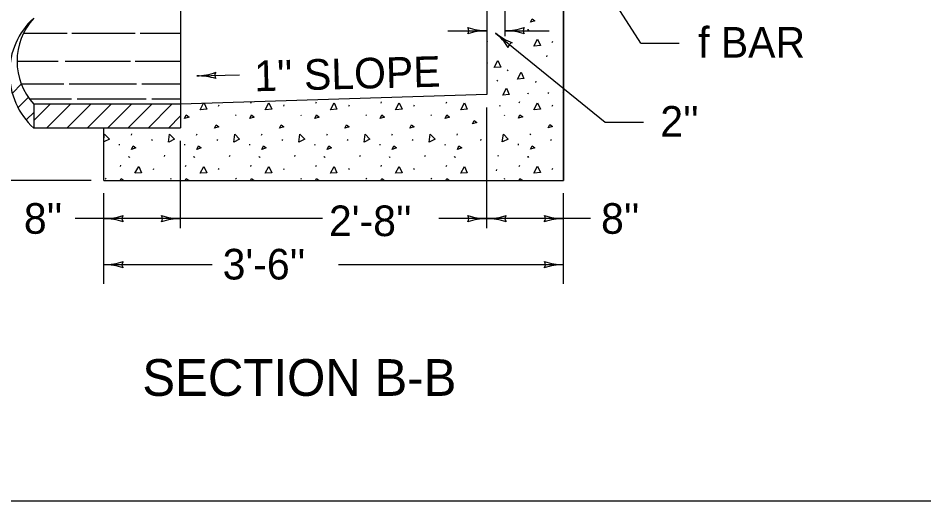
# Model space of a CAD drawing. Extents: x -0.3 to 43.7, y -2.2 to 24.5.
# Drawn here: x 32.32 to 39.71, y -2.22 to 1.72 of the extents above; entities that cross this region are included whole.
import ezdxf

# ---------------------------------------------------------------- set-up
doc = ezdxf.new("R2010")
doc.units = 0
doc.layers.add('1', color=7, linetype='Continuous')

msp = doc.modelspace()

# ---------------------------------------------------------------- linework, layer by layer
at = {"layer": '1'}
for p, q in [((33.6425, 4.8251), (33.6425, 0.8278)), ((36.7676, 3.9917), (36.7676, 0.398)), ((37.3987, 1.5189), (36.4452, 3.0185)), ((36.7676, 0.398), (36.7676, 3.0007)), ((36.1425, 2.4306), (36.1425, 1.0987)), ((36.2912, 1.5756), (36.2912, 1.8995)), ((36.4725, 1.6319), (36.477, 1.6253)), ((36.477, 1.6293), (36.4815, 1.6227)), ((36.7656, 1.6319), (36.7676, 1.6364)), ((32.3615, 1.6016), (32.7164, 1.6016)), ((32.755, 1.6016), (33.2731, 1.6016)), ((33.3141, 1.6016), (33.6426, 1.6016)), ((35.8243, 1.6205), (36.1425, 1.6205)), ((36.2124, 1.6015), (37.1078, 0.8728)), ((36.2912, 1.6205), (36.6506, 1.6205)), ((36.144, 1.5241), (36.1485, 1.534)), ((36.6757, 1.5241), (36.6801, 1.534)), ((37.3987, 1.5189), (37.7112, 1.5189)), ((36.6303, 1.407), (36.6348, 1.417)), ((32.3081, 1.3726), (32.6425, 1.3726)), ((32.7003, 1.3726), (33.2353, 1.3726)), ((33.273, 1.3726), (33.6426, 1.3726)), ((33.7743, 1.2509), (34.1222, 1.2604)), ((36.3116, 1.2924), (36.3161, 1.3024)), ((32.2728, 1.1132), (32.3429, 1.1833)), ((32.3426, 1.1858), (32.689, 1.1858)), ((32.7336, 1.1858), (33.2823, 1.1858)), ((33.3252, 1.1858), (33.6426, 1.1858)), ((36.227, 1.2077), (36.2315, 1.2177)), ((36.5406, 1.1978), (36.5451, 1.2078)), ((36.4725, 1.1134), (36.477, 1.1067)), ((36.477, 1.1108), (36.4815, 1.1042)), ((36.6421, 1.1071), (36.6466, 1.1171)), ((36.7656, 1.1134), (36.7676, 1.1179)), ((32.3205, 0.9952), (32.3997, 1.0745)), ((32.4094, 1.0635), (32.7521, 1.0635)), ((32.7994, 1.0635), (33.3613, 1.0635)), ((33.4073, 1.0635), (33.6426, 1.0635)), ((33.6426, 1.023), (36.1426, 1.1011)), ((34.2154, 1.0301), (34.2187, 1.0375)), ((34.7471, 1.0301), (34.7515, 1.0401)), ((35.2788, 1.0301), (35.2833, 1.0401)), ((35.8106, 1.0301), (35.815, 1.0401)), ((36.4071, 1.0311), (36.4115, 1.0411)), ((33.6426, 1.0205), (32.4447, 1.0205)), ((32.4447, 1.0205), (32.4447, 0.8253)), ((32.4447, 0.8871), (32.5782, 1.0205)), ((32.5487, 0.8253), (32.7439, 1.0205)), ((32.7144, 0.8253), (32.9096, 1.0205)), ((32.8802, 0.8253), (33.0754, 1.0205)), ((33.0459, 0.8253), (33.2411, 1.0205)), ((33.2116, 0.8253), (33.4068, 1.0205)), ((33.3773, 0.8253), (33.5726, 1.0205)), ((33.6426, 1.023), (33.6426, 1.023)), ((33.6426, 1.023), (33.6426, 1.023)), ((33.9523, 1.0046), (33.9567, 1.0146)), ((34.484, 1.0046), (34.4885, 1.0146)), ((35.0158, 1.0046), (35.0202, 1.0146)), ((35.5475, 1.0046), (35.5519, 1.0146)), ((36.1425, 0.0066), (36.1425, 0.9934)), ((36.2469, 1.0034), (36.2514, 1.0134)), ((36.6757, 1.0056), (36.6801, 1.0156)), ((32.3862, 0.8952), (32.4447, 0.9537)), ((33.5431, 0.8253), (33.6426, 0.9248)), ((34.0911, 0.9335), (34.0955, 0.9269)), ((34.6228, 0.9335), (34.6272, 0.9269)), ((35.1545, 0.9335), (35.1589, 0.9269)), ((35.6862, 0.9335), (35.6907, 0.9269)), ((36.2827, 0.9345), (36.2872, 0.9279)), ((33.6426, 0.8253), (32.4447, 0.8253)), ((33.0175, 0.398), (33.0175, 0.8253)), ((37.1078, 0.8728), (37.4203, 0.8728)), ((33.2408, 0.7681), (33.2452, 0.7781)), ((33.7725, 0.7681), (33.7769, 0.7781)), ((34.3042, 0.7681), (34.3086, 0.7781)), ((34.8359, 0.7681), (34.8404, 0.7781)), ((35.3677, 0.7681), (35.372, 0.7781)), ((35.8993, 0.7681), (35.9038, 0.7781)), ((36.4958, 0.7691), (36.5003, 0.7791)), ((33.1417, 0.6947), (33.1428, 0.6848)), ((33.4094, 0.7226), (33.4139, 0.7326)), ((33.6425, 0.0066), (33.6425, 0.7224)), ((33.6734, 0.6947), (33.6745, 0.6848)), ((33.9412, 0.7226), (33.9457, 0.7326)), ((34.2052, 0.6947), (34.2062, 0.6848)), ((34.4729, 0.7226), (34.4773, 0.7326)), ((34.7368, 0.6947), (34.738, 0.6848)), ((35.0046, 0.7226), (35.0091, 0.7326)), ((35.2686, 0.6947), (35.2696, 0.6848)), ((35.5363, 0.7226), (35.5408, 0.7326)), ((35.8003, 0.6947), (35.8014, 0.6848)), ((36.092, 0.7236), (36.0965, 0.7336)), ((36.3968, 0.6957), (36.3979, 0.6858)), ((36.6646, 0.7236), (36.6691, 0.7336)), ((33.2175, 0.5938), (33.2219, 0.5872)), ((33.5105, 0.5938), (33.515, 0.6038)), ((33.7491, 0.5938), (33.7536, 0.5872)), ((34.0422, 0.5938), (34.0466, 0.6038)), ((34.2809, 0.5938), (34.2854, 0.5872)), ((34.5739, 0.5938), (34.5784, 0.6038)), ((34.8126, 0.5938), (34.817, 0.5872)), ((35.1057, 0.5938), (35.1101, 0.6038)), ((35.3443, 0.5938), (35.3488, 0.5872)), ((35.6373, 0.5938), (35.6418, 0.6038)), ((35.876, 0.5938), (35.8805, 0.5872)), ((36.2339, 0.5948), (36.2383, 0.6048)), ((36.4725, 0.5948), (36.477, 0.5882)), ((36.477, 0.5923), (36.4815, 0.5857)), ((36.7656, 0.5948), (36.7676, 0.5993)), ((33.1519, 0.5115), (33.1564, 0.5215)), ((33.2219, 0.5913), (33.2263, 0.5847)), ((33.6837, 0.5115), (33.6881, 0.5215)), ((33.7536, 0.5913), (33.7581, 0.5847)), ((34.2154, 0.5115), (34.2198, 0.5215)), ((34.2854, 0.5913), (34.2897, 0.5847)), ((34.7471, 0.5115), (34.7515, 0.5215)), ((34.817, 0.5913), (34.8215, 0.5847)), ((35.2788, 0.5115), (35.2833, 0.5215)), ((35.3488, 0.5913), (35.3532, 0.5847)), ((35.8106, 0.5115), (35.815, 0.5215)), ((35.8805, 0.5913), (35.885, 0.5847)), ((36.4071, 0.5126), (36.4115, 0.5226)), ((33.4206, 0.486), (33.4251, 0.496)), ((33.9523, 0.486), (33.9567, 0.496)), ((34.484, 0.486), (34.4885, 0.496)), ((35.0158, 0.486), (35.0202, 0.496)), ((35.5475, 0.486), (35.5519, 0.496)), ((36.2196, 0.4767), (36.2241, 0.4867)), ((36.6757, 0.487), (36.6801, 0.497)), ((32.9122, 0.398), (31.6188, 0.398)), ((33.0175, 0.398), (36.7676, 0.398)), ((33.0277, 0.415), (33.032, 0.4083)), ((33.5593, 0.415), (33.5638, 0.4083)), ((34.0911, 0.415), (34.0955, 0.4083)), ((34.6228, 0.415), (34.6272, 0.4083)), ((35.1545, 0.415), (35.1589, 0.4083)), ((35.6862, 0.415), (35.6907, 0.4083)), ((36.2827, 0.416), (36.2872, 0.4093)), ((33.0175, -0.4469), (33.0175, 0.2927)), ((36.7676, -0.4469), (36.7676, 0.2927)), ((33.6425, 0.0855), (32.782, 0.0855)), ((34.8007, 0.0855), (33.6425, 0.0855)), ((36.1425, 0.0855), (35.7489, 0.0855)), ((36.9883, 0.0855), (36.1425, 0.0855)), ((33.9004, -0.2906), (33.0175, -0.2906)), ((36.7676, -0.2906), (34.9317, -0.2906))]:
    msp.add_line(p, q, dxfattribs=at)
msp.add_lwpolyline([(-0.3037, -2.2199), (43.6966, -2.2199), (43.6966, 24.4803), (-0.3037, 24.4803)], close=True, dxfattribs=at)
for points in [[(36.4981, 1.6896), (36.5114, 1.7173), (36.5337, 1.7007), (36.4981, 1.6896)], [(36.5258, 1.4941), (36.5558, 1.5507), (36.5791, 1.4985), (36.527, 1.4941)], [(36.1425, 1.3588), (36.1464, 1.3559), (36.1425, 1.3546)], [(36.2022, 1.3194), (36.2322, 1.3761), (36.2554, 1.3239), (36.2033, 1.3194)], [(36.3914, 1.2247), (36.4214, 1.2814), (36.4446, 1.2292), (36.3925, 1.2247)], [(36.2719, 1.0952), (36.3019, 1.1518), (36.3251, 1.0996), (36.273, 1.0952)], [(33.8025, 0.9746), (33.8306, 1.0277)], [(33.834, 1.0278), (33.8557, 0.979), (33.8036, 0.9746)], [(34.3341, 0.9746), (34.3641, 1.0312), (34.3875, 0.979), (34.3353, 0.9746)], [(34.8659, 0.9746), (34.8959, 1.0312), (34.9191, 0.979), (34.867, 0.9746)], [(35.3976, 0.9746), (35.4276, 1.0312), (35.4509, 0.979), (35.3987, 0.9746)], [(35.9293, 0.9746), (35.9593, 1.0312), (35.9826, 0.979), (35.9305, 0.9746)], [(36.5258, 0.9756), (36.5558, 1.0322), (36.5791, 0.9801), (36.527, 0.9756)], [(33.6759, 0.9047), (33.6892, 0.9324), (33.7114, 0.9157), (33.6759, 0.9047)], [(34.2076, 0.9047), (34.2209, 0.9324), (34.2431, 0.9157), (34.2076, 0.9047)], [(34.7393, 0.9047), (34.7527, 0.9324), (34.7748, 0.9157), (34.7393, 0.9047)], [(35.271, 0.9047), (35.2843, 0.9324), (35.3065, 0.9157), (35.271, 0.9047)], [(35.8028, 0.9047), (35.8161, 0.9324), (35.8383, 0.9157), (35.8028, 0.9047)], [(36.3993, 0.9057), (36.4126, 0.9334), (36.4348, 0.9167), (36.3993, 0.9057)], [(33.3892, 0.8238), (33.39, 0.8253)], [(33.3939, 0.8253), (33.3892, 0.8238)], [(33.9192, 0.8253), (33.9326, 0.853), (33.9547, 0.8364), (33.9192, 0.8253)], [(34.4509, 0.8253), (34.4642, 0.853), (34.4864, 0.8364), (34.4509, 0.8253)], [(34.9827, 0.8253), (34.996, 0.853), (35.0182, 0.8364), (34.9827, 0.8253)], [(35.5143, 0.8253), (35.5277, 0.853), (35.5498, 0.8364), (35.5143, 0.8253)], [(36.025, 0.8591), (36.0383, 0.8868), (36.0605, 0.8703), (36.025, 0.8591)], [(36.6426, 0.8263), (36.656, 0.854), (36.6781, 0.8374), (36.6426, 0.8263)], [(33.0158, 0.7328), (33.0216, 0.7746), (33.0613, 0.7335), (33.0158, 0.7124)], [(33.5445, 0.7111), (33.5533, 0.7746), (33.5931, 0.7335), (33.5456, 0.7114)], [(34.0762, 0.7111), (34.0851, 0.7746), (34.1247, 0.7335), (34.0772, 0.7114)], [(34.608, 0.7111), (34.6167, 0.7746), (34.6565, 0.7335), (34.609, 0.7114)], [(35.1396, 0.7111), (35.1485, 0.7746), (35.1882, 0.7335), (35.1407, 0.7114)], [(35.6714, 0.7111), (35.6802, 0.7746), (35.72, 0.7335), (35.6725, 0.7114)], [(36.2679, 0.7121), (36.2767, 0.7756), (36.3165, 0.7345), (36.269, 0.7124)], [(33.243, 0.6515), (33.2563, 0.6794), (33.2785, 0.6627), (33.243, 0.6515)], [(33.7747, 0.6515), (33.788, 0.6794), (33.8103, 0.6627), (33.7747, 0.6515)], [(34.3064, 0.6515), (34.3197, 0.6794), (34.3419, 0.6627), (34.3064, 0.6515)], [(34.8382, 0.6515), (34.8514, 0.6794), (34.8737, 0.6627), (34.8382, 0.6515)], [(35.3698, 0.6515), (35.3832, 0.6794), (35.4054, 0.6627), (35.3698, 0.6515)], [(35.9016, 0.6515), (35.9148, 0.6794), (35.9371, 0.6627), (35.9016, 0.6515)], [(36.4981, 0.6526), (36.5114, 0.6804), (36.5337, 0.6637), (36.4981, 0.6526)], [(33.2707, 0.456), (33.3007, 0.5127), (33.324, 0.4605), (33.2718, 0.456)], [(33.8025, 0.456), (33.8325, 0.5127), (33.8557, 0.4605), (33.8036, 0.456)], [(34.3341, 0.456), (34.3641, 0.5127), (34.3875, 0.4605), (34.3353, 0.456)], [(34.8659, 0.456), (34.8959, 0.5127), (34.9191, 0.4605), (34.867, 0.456)], [(35.3976, 0.456), (35.4276, 0.5127), (35.4509, 0.4605), (35.3987, 0.456)], [(35.9293, 0.456), (35.9593, 0.5127), (35.9826, 0.4605), (35.9305, 0.456)], [(36.5258, 0.457), (36.5558, 0.5137), (36.5791, 0.4615), (36.527, 0.457)], [(33.1493, 0.397), (33.1575, 0.4138), (33.1796, 0.3972), (33.179, 0.397)], [(33.6811, 0.397), (33.6892, 0.4138), (33.7114, 0.3972), (33.7108, 0.397)], [(34.2128, 0.397), (34.2209, 0.4138), (34.2431, 0.3972), (34.2425, 0.397)], [(34.7445, 0.397), (34.7527, 0.4138), (34.7748, 0.3972), (34.7742, 0.397)], [(35.2762, 0.397), (35.2843, 0.4138), (35.3065, 0.3972), (35.3059, 0.397)], [(35.808, 0.397), (35.8161, 0.4138), (35.8383, 0.3972), (35.8377, 0.397)], [(36.4045, 0.398), (36.4126, 0.4148), (36.4348, 0.3982), (36.4342, 0.398)]]:
    msp.add_lwpolyline(points, dxfattribs=at)
for centre, radius, start, end in [((32.8541, 1.2744), 0.6078, 132.34893, 227.65107), ((32.8287, 1.372), 0.5206, 137.52607, 222.47393), ((35.9566, 1.6205), 0.0391, 318.7746, 40.89129), ((36.1425, 2.1091), 0.4887, 251.34716, 269.99389), ((36.2911, 2.1091), 0.4887, 270, 288.66878), ((36.4769, 1.6204), 0.0391, 138.7746, 220.89129), ((36.1425, 1.1318), 0.4887, 90, 108.66878), ((36.1425, 1.1318), 0.4887, 89.98778, 90), ((36.5208, 1.9805), 0.4887, 230.84677, 230.859), ((36.5208, 1.9805), 0.4887, 230.859, 249.52778), ((35.9039, 1.2225), 0.4887, 32.20616, 50.85289), ((36.2911, 2.1091), 0.4887, 269.98778, 270), ((36.2911, 1.1318), 0.4887, 71.34716, 89.99389), ((36.3565, 1.4841), 0.0391, 99.63359, 181.75029), ((33.7609, 1.7394), 0.4887, 271.56009, 290.22887), ((33.96, 1.2559), 0.0391, 140.33469, 222.45138), ((33.7609, 1.7394), 0.4887, 271.54786, 271.56009), ((33.7876, 0.7624), 0.4887, 72.90725, 91.55398), ((33.0175, 0.5741), 0.4887, 269.98778, 270), ((33.0175, 0.5741), 0.4887, 270, 288.66878), ((33.0175, -0.4032), 0.4887, 71.34716, 89.99389), ((33.2033, 0.0854), 0.0391, 138.7746, 220.89129), ((33.4567, 0.0855), 0.0391, 318.7746, 40.89129), ((33.6425, -0.4032), 0.4887, 90, 108.66878), ((33.6425, 0.5741), 0.4887, 251.34716, 269.99389), ((33.6425, -0.4032), 0.4887, 89.98778, 90), ((35.9566, 0.0855), 0.0391, 318.7746, 40.89129), ((36.1425, -0.4032), 0.4887, 90, 108.66878), ((36.1425, 0.5741), 0.4887, 251.34716, 269.99389), ((36.1425, 0.5741), 0.4887, 269.98778, 270), ((36.1425, 0.5741), 0.4887, 270, 288.66878), ((36.1425, -0.4032), 0.4887, 71.34716, 89.99389), ((36.1425, -0.4032), 0.4887, 89.98778, 90), ((36.3283, 0.0854), 0.0391, 138.7746, 220.89129), ((36.5817, 0.0855), 0.0391, 318.7746, 40.89129), ((36.7676, -0.4032), 0.4887, 90, 108.66878), ((36.7676, 0.5741), 0.4887, 251.34716, 269.99389), ((36.7676, -0.4032), 0.4887, 89.98778, 90), ((33.0175, 0.198), 0.4887, 269.98778, 270), ((33.0175, 0.198), 0.4887, 270, 288.66878), ((33.0175, -0.7793), 0.4887, 71.34716, 89.99389), ((33.2033, -0.2907), 0.0391, 138.7746, 220.89129), ((36.5817, -0.2906), 0.0391, 318.7746, 40.89129), ((36.7676, -0.7793), 0.4887, 90, 108.66878), ((36.7676, 0.198), 0.4887, 251.34716, 269.99389), ((36.7676, -0.7793), 0.4887, 89.98778, 90)]:
    msp.add_arc(centre, radius, start, end, dxfattribs=at)

# ---------------------------------------------------------------- texts
for s, height, p in [('f BAR', 0.25, (37.8659, 1.4007)), ("2''", 0.25, (37.5575, 0.7552)), ("8''", 0.25, (32.3638, -0.0378)), ("2'-8''", 0.25, (34.8534, -0.0571)), ("8''", 0.25, (37.0739, -0.0381)), ("3'-6''", 0.25, (33.986, -0.4113)), ('SECTION B-B', 0.3, (33.3304, -1.3621))]:
    msp.add_text(s, height=height, dxfattribs=at).set_placement(p)
msp.add_text("1'' SLOPE", height=0.25, rotation=1.44548, dxfattribs=at).set_placement((34.2464, 1.1255))

doc.saveas('drawing.dxf')
